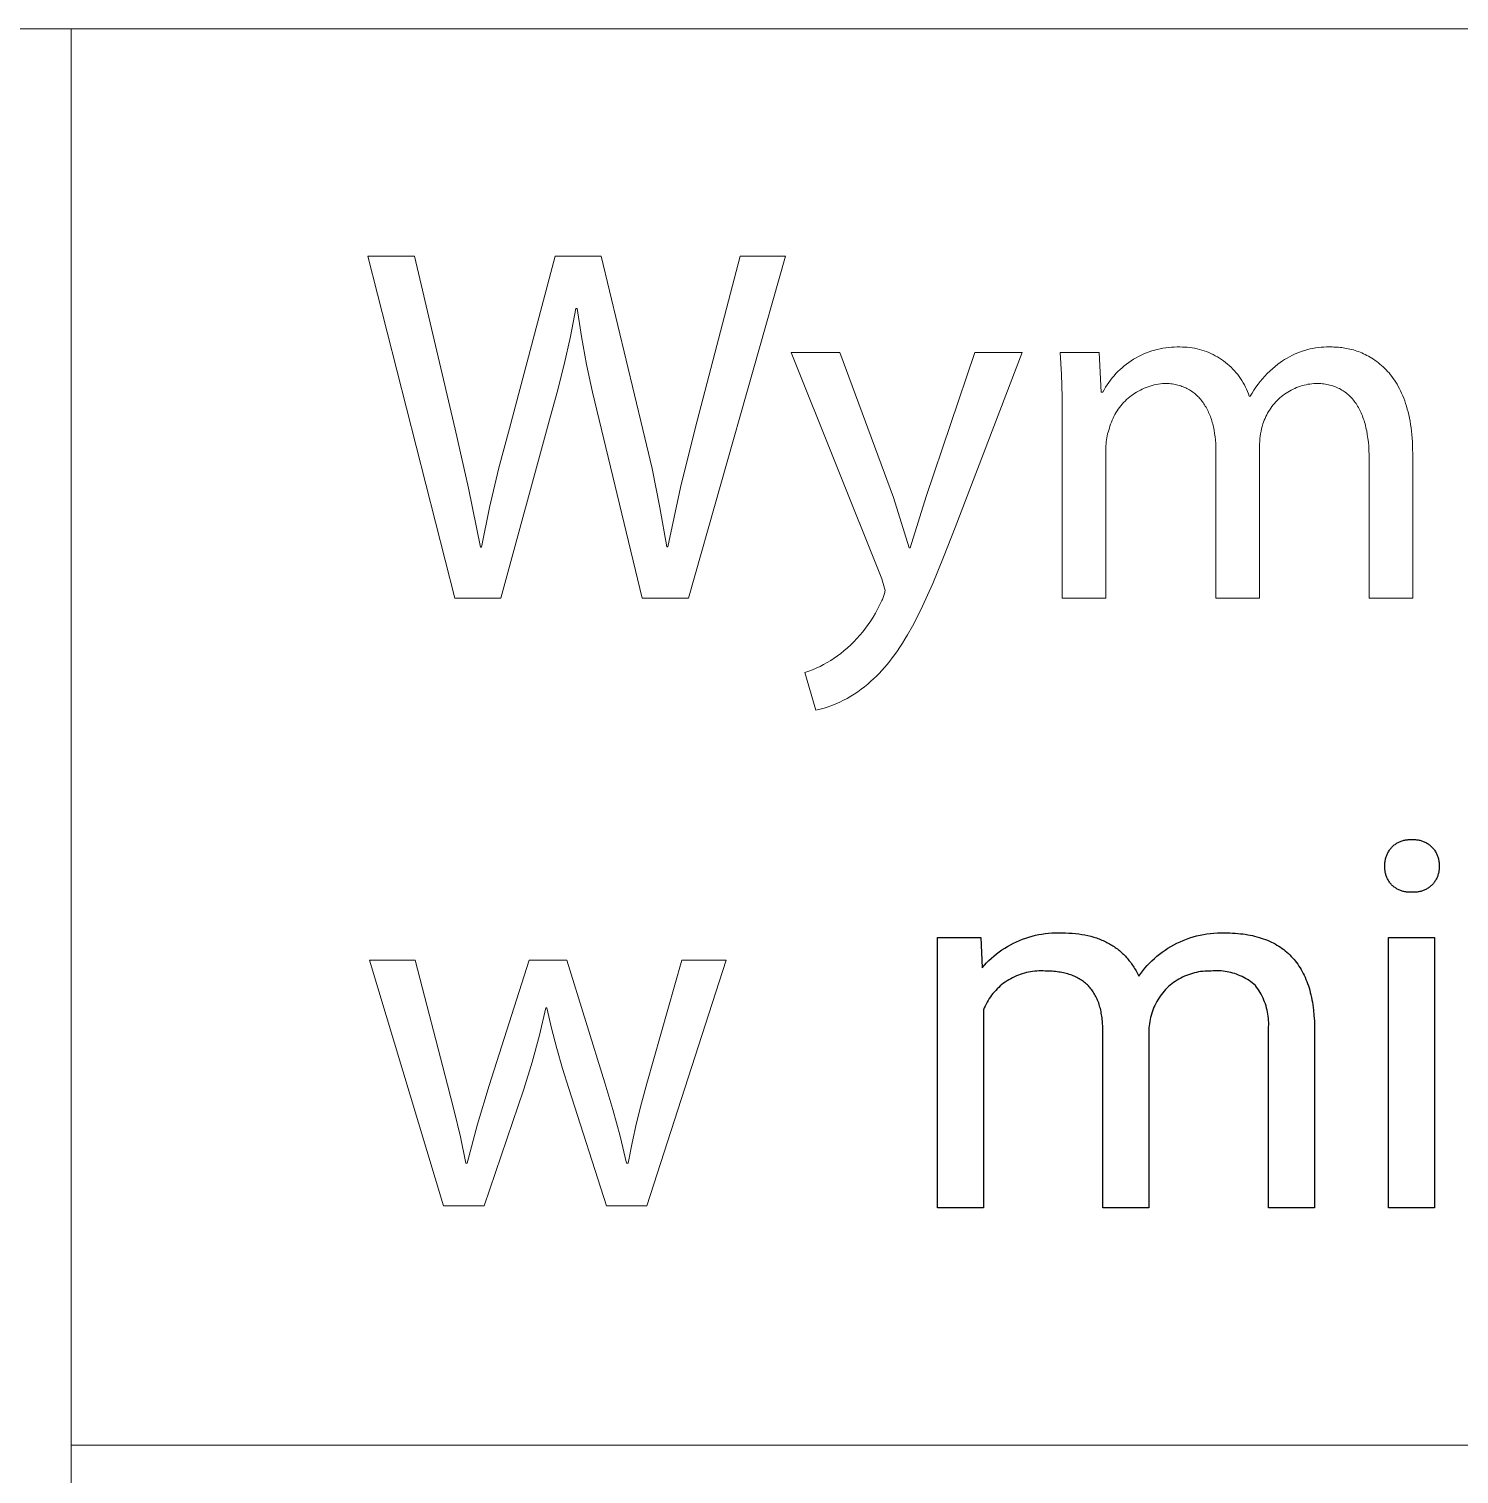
# Model space of a CAD drawing. Header units: millimetres. Extents: x -658 to 2773, y 81 to 2478.
# Drawn here: x 2466.8 to 2563.6, y 367.1 to 464.9 of the extents above; entities that cross this region are included whole.
import ezdxf

# ---------------------------------------------------------------- set-up
doc = ezdxf.new("R2010")
doc.units = ezdxf.units.MM
doc.header["$MEASUREMENT"] = 0
doc.layers.add('Domyślny', color=7, linetype='Continuous', true_color=0x000000)

msp = doc.modelspace()

# ---------------------------------------------------------------- linework, layer by layer
at = {"layer": 'Domyślny', "color": 18, "lineweight": 15, "true_color": 0x000000}
for p, q in [((2769.275, 464.905), (1476.09, 464.905)), ((2469.681, 177.271), (2469.681, 464.908)), ((2495.652, 426.384), (2489.769, 449.528)), ((2489.769, 449.528), (2492.933, 449.528)), ((2492.933, 449.528), (2495.675, 437.819)), ((2499.353, 437.853), (2502.449, 449.528)), ((2502.449, 449.528), (2505.568, 449.528)), ((2505.568, 449.528), (2508.389, 437.785)), ((2518.031, 449.528), (2511.474, 426.384)), ((2511.919, 437.853), (2514.969, 449.528)), ((2514.969, 449.528), (2518.031, 449.528)), ((2503.854, 445.987), (2503.485, 444.085)), ((2503.934, 445.987), (2503.854, 445.987)), ((2504.227, 444.087), (2503.934, 445.987)), ((2503.485, 444.085), (2503.065, 442.193)), ((2504.574, 442.196), (2504.227, 444.087)), ((2542.831, 443.108), (2543.016, 443.164)), ((2543.016, 443.164), (2543.203, 443.213)), ((2543.203, 443.213), (2543.391, 443.256)), ((2543.391, 443.256), (2543.581, 443.293)), ((2543.581, 443.293), (2543.772, 443.323)), ((2543.772, 443.323), (2543.964, 443.347)), ((2543.964, 443.347), (2544.157, 443.364)), ((2544.157, 443.364), (2544.35, 443.375)), ((2544.35, 443.375), (2544.543, 443.379)), ((2544.543, 443.379), (2544.736, 443.377)), ((2544.736, 443.377), (2544.902, 443.376)), ((2544.902, 443.376), (2545.068, 443.37)), ((2545.068, 443.37), (2545.234, 443.358)), ((2545.234, 443.358), (2545.4, 443.34)), ((2545.4, 443.34), (2545.564, 443.317)), ((2545.564, 443.317), (2545.728, 443.288)), ((2545.728, 443.288), (2545.891, 443.254)), ((2545.891, 443.254), (2546.052, 443.214)), ((2546.052, 443.214), (2546.212, 443.169)), ((2546.212, 443.169), (2546.37, 443.118)), ((2553.008, 443.093), (2553.187, 443.149)), ((2553.187, 443.149), (2553.368, 443.2)), ((2553.368, 443.2), (2553.55, 443.244)), ((2553.55, 443.244), (2553.733, 443.283)), ((2553.733, 443.283), (2553.918, 443.315)), ((2553.918, 443.315), (2554.104, 443.341)), ((2554.104, 443.341), (2554.291, 443.361)), ((2554.291, 443.361), (2554.478, 443.374)), ((2554.478, 443.374), (2554.665, 443.381)), ((2554.665, 443.381), (2554.853, 443.382)), ((2554.853, 443.382), (2555.04, 443.377)), ((2555.04, 443.377), (2555.144, 443.376)), ((2555.144, 443.376), (2555.249, 443.372)), ((2555.249, 443.372), (2555.355, 443.367)), ((2555.355, 443.367), (2555.463, 443.359)), ((2555.463, 443.359), (2555.572, 443.349)), ((2555.572, 443.349), (2555.682, 443.337)), ((2555.682, 443.337), (2555.793, 443.322)), ((2555.793, 443.322), (2555.904, 443.304)), ((2555.904, 443.304), (2556.017, 443.284)), ((2556.017, 443.284), (2556.13, 443.261)), ((2556.13, 443.261), (2556.244, 443.235)), ((2556.244, 443.235), (2556.358, 443.207)), ((2556.358, 443.207), (2556.472, 443.175)), ((2556.472, 443.175), (2556.587, 443.141)), ((2556.587, 443.141), (2556.702, 443.104)), ((2503.065, 442.193), (2502.594, 440.313)), ((2504.975, 440.315), (2504.574, 442.196)), ((2524.569, 427.686), (2518.423, 443.005)), ((2518.423, 443.005), (2521.713, 443.005)), ((2521.713, 443.005), (2525.357, 433.181)), ((2527.562, 433.25), (2530.863, 443.005)), ((2534.05, 443.005), (2529.527, 431.159)), ((2530.863, 443.005), (2534.05, 443.005)), ((2536.709, 441.512), (2536.625, 443.011)), ((2536.625, 443.011), (2539.276, 443.011)), ((2539.276, 443.011), (2539.401, 440.315)), ((2540.972, 442.101), (2541.124, 442.22)), ((2541.124, 442.22), (2541.28, 442.335)), ((2541.28, 442.335), (2541.439, 442.443)), ((2541.439, 442.443), (2541.603, 442.547)), ((2541.603, 442.547), (2541.769, 442.645)), ((2541.769, 442.645), (2541.939, 442.737)), ((2541.939, 442.737), (2542.113, 442.823)), ((2542.113, 442.823), (2542.288, 442.903)), ((2542.288, 442.903), (2542.467, 442.978)), ((2542.467, 442.978), (2542.648, 443.046)), ((2542.648, 443.046), (2542.831, 443.108)), ((2546.37, 443.118), (2546.527, 443.062)), ((2546.527, 443.062), (2546.681, 443)), ((2546.681, 443), (2546.833, 442.934)), ((2546.833, 442.934), (2546.983, 442.862)), ((2546.983, 442.862), (2547.131, 442.785)), ((2547.131, 442.785), (2547.276, 442.704)), ((2547.276, 442.704), (2547.417, 442.617)), ((2547.417, 442.617), (2547.556, 442.526)), ((2547.556, 442.526), (2547.692, 442.43)), ((2547.692, 442.43), (2547.824, 442.329)), ((2547.824, 442.329), (2547.953, 442.224)), ((2547.953, 442.224), (2548.078, 442.115)), ((2551.175, 442.063), (2551.362, 442.211)), ((2551.362, 442.211), (2551.512, 442.324)), ((2551.512, 442.324), (2551.666, 442.431)), ((2551.666, 442.431), (2551.823, 442.533)), ((2551.823, 442.533), (2551.984, 442.63)), ((2551.984, 442.63), (2552.148, 442.721)), ((2552.148, 442.721), (2552.315, 442.807)), ((2552.315, 442.807), (2552.484, 442.887)), ((2552.484, 442.887), (2552.657, 442.961)), ((2552.657, 442.961), (2552.831, 443.03)), ((2552.831, 443.03), (2553.008, 443.093)), ((2556.702, 443.104), (2556.817, 443.063)), ((2556.817, 443.063), (2556.932, 443.02)), ((2556.932, 443.02), (2557.047, 442.973)), ((2557.047, 442.973), (2557.162, 442.923)), ((2557.162, 442.923), (2557.276, 442.869)), ((2557.276, 442.869), (2557.39, 442.812)), ((2557.39, 442.812), (2557.503, 442.752)), ((2557.503, 442.752), (2557.616, 442.688)), ((2557.616, 442.688), (2557.728, 442.62)), ((2557.728, 442.62), (2557.84, 442.549)), ((2557.84, 442.549), (2557.95, 442.474)), ((2557.95, 442.474), (2558.059, 442.395)), ((2558.059, 442.395), (2558.168, 442.312)), ((2558.168, 442.312), (2558.275, 442.225)), ((2558.275, 442.225), (2558.38, 442.134)), ((2536.754, 440.011), (2536.709, 441.512)), ((2540.033, 441.13), (2540.152, 441.282)), ((2540.152, 441.282), (2540.277, 441.43)), ((2540.277, 441.43), (2540.407, 441.574)), ((2540.407, 441.574), (2540.541, 441.712)), ((2540.541, 441.712), (2540.68, 441.847)), ((2540.68, 441.847), (2540.824, 441.976)), ((2540.824, 441.976), (2540.972, 442.101)), ((2548.078, 442.115), (2548.2, 442.001)), ((2548.2, 442.001), (2548.317, 441.883)), ((2548.317, 441.883), (2548.43, 441.762)), ((2548.43, 441.762), (2548.54, 441.637)), ((2548.54, 441.637), (2548.644, 441.508)), ((2548.644, 441.508), (2548.745, 441.375)), ((2548.745, 441.375), (2548.841, 441.239)), ((2548.841, 441.239), (2548.932, 441.1)), ((2550.167, 441.044), (2550.32, 441.228)), ((2550.32, 441.228), (2550.479, 441.406)), ((2550.479, 441.406), (2550.645, 441.579)), ((2550.645, 441.579), (2550.816, 441.746)), ((2550.816, 441.746), (2550.992, 441.907)), ((2550.992, 441.907), (2551.175, 442.063)), ((2558.38, 442.134), (2558.485, 442.039)), ((2558.485, 442.039), (2558.587, 441.94)), ((2558.587, 441.94), (2558.689, 441.837)), ((2558.689, 441.837), (2558.788, 441.729)), ((2558.788, 441.729), (2558.886, 441.617)), ((2558.886, 441.617), (2558.982, 441.501)), ((2558.982, 441.501), (2559.075, 441.38)), ((2559.075, 441.38), (2559.167, 441.254)), ((2559.167, 441.254), (2559.256, 441.124)), ((2502.594, 440.313), (2502.072, 438.447)), ((2505.431, 438.447), (2504.975, 440.315)), ((2539.401, 440.315), (2539.516, 440.315)), ((2539.516, 440.315), (2539.608, 440.485)), ((2539.608, 440.485), (2539.706, 440.652)), ((2539.706, 440.652), (2539.809, 440.815)), ((2539.809, 440.815), (2539.918, 440.975)), ((2539.918, 440.975), (2540.033, 441.13)), ((2541.685, 440.251), (2541.567, 440.171)), ((2541.806, 440.327), (2541.685, 440.251)), ((2541.93, 440.398), (2541.806, 440.327)), ((2542.056, 440.466), (2541.93, 440.398)), ((2542.184, 440.528), (2542.056, 440.466)), ((2542.314, 440.586), (2542.184, 440.528)), ((2542.446, 440.64), (2542.314, 440.586)), ((2542.58, 440.689), (2542.446, 440.64)), ((2542.716, 440.734), (2542.58, 440.689)), ((2542.853, 440.773), (2542.716, 440.734)), ((2542.991, 440.808), (2542.853, 440.773)), ((2543.131, 440.838), (2542.991, 440.808)), ((2543.271, 440.863), (2543.131, 440.838)), ((2543.412, 440.883), (2543.271, 440.863)), ((2543.554, 440.899), (2543.412, 440.883)), ((2543.697, 440.909), (2543.554, 440.899)), ((2543.804, 440.908), (2543.697, 440.909)), ((2543.91, 440.904), (2543.804, 440.908)), ((2544.014, 440.897), (2543.91, 440.904)), ((2544.116, 440.887), (2544.014, 440.897)), ((2544.217, 440.874), (2544.116, 440.887)), ((2544.315, 440.859), (2544.217, 440.874)), ((2544.413, 440.841), (2544.315, 440.859)), ((2544.508, 440.821), (2544.413, 440.841)), ((2544.602, 440.798), (2544.508, 440.821)), ((2544.695, 440.772), (2544.602, 440.798)), ((2544.785, 440.744), (2544.695, 440.772)), ((2544.874, 440.714), (2544.785, 440.744)), ((2544.961, 440.68), (2544.874, 440.714)), ((2545.047, 440.645), (2544.961, 440.68)), ((2545.131, 440.607), (2545.047, 440.645)), ((2545.213, 440.566), (2545.131, 440.607)), ((2545.293, 440.524), (2545.213, 440.566)), ((2545.372, 440.478), (2545.293, 440.524)), ((2545.449, 440.431), (2545.372, 440.478)), ((2545.525, 440.381), (2545.449, 440.431)), ((2545.598, 440.329), (2545.525, 440.381)), ((2545.67, 440.275), (2545.598, 440.329)), ((2545.741, 440.218), (2545.67, 440.275)), ((2545.81, 440.16), (2545.741, 440.218)), ((2548.932, 441.1), (2549.018, 440.958)), ((2549.018, 440.958), (2549.1, 440.813)), ((2549.1, 440.813), (2549.176, 440.666)), ((2549.176, 440.666), (2549.248, 440.516)), ((2549.248, 440.516), (2549.314, 440.363)), ((2549.314, 440.363), (2549.375, 440.209)), ((2549.375, 440.209), (2549.431, 440.052)), ((2549.5, 440.052), (2549.62, 440.26)), ((2549.62, 440.26), (2549.746, 440.462)), ((2549.746, 440.462), (2549.88, 440.661)), ((2549.88, 440.661), (2550.02, 440.855)), ((2550.02, 440.855), (2550.167, 441.044)), ((2551.928, 440.258), (2551.818, 440.183)), ((2552.04, 440.33), (2551.928, 440.258)), ((2552.155, 440.398), (2552.04, 440.33)), ((2552.272, 440.462), (2552.155, 440.398)), ((2552.391, 440.522), (2552.272, 440.462)), ((2552.512, 440.578), (2552.391, 440.522)), ((2552.635, 440.63), (2552.512, 440.578)), ((2552.759, 440.678), (2552.635, 440.63)), ((2552.886, 440.721), (2552.759, 440.678)), ((2553.013, 440.76), (2552.886, 440.721)), ((2553.142, 440.795), (2553.013, 440.76)), ((2553.272, 440.825), (2553.142, 440.795)), ((2553.402, 440.851), (2553.272, 440.825)), ((2553.534, 440.872), (2553.402, 440.851)), ((2553.666, 440.889), (2553.534, 440.872)), ((2553.799, 440.901), (2553.666, 440.889)), ((2553.932, 440.909), (2553.799, 440.901)), ((2554.046, 440.908), (2553.932, 440.909)), ((2554.158, 440.903), (2554.046, 440.908)), ((2554.268, 440.896), (2554.158, 440.903)), ((2554.376, 440.887), (2554.268, 440.896)), ((2554.482, 440.874), (2554.376, 440.887)), ((2554.586, 440.859), (2554.482, 440.874)), ((2554.689, 440.841), (2554.586, 440.859)), ((2554.789, 440.82), (2554.689, 440.841)), ((2554.888, 440.796), (2554.789, 440.82)), ((2554.985, 440.77), (2554.888, 440.796)), ((2555.08, 440.741), (2554.985, 440.77)), ((2555.173, 440.71), (2555.08, 440.741)), ((2555.265, 440.676), (2555.173, 440.71)), ((2555.354, 440.639), (2555.265, 440.676)), ((2555.442, 440.6), (2555.354, 440.639)), ((2555.528, 440.558), (2555.442, 440.6)), ((2555.612, 440.513), (2555.528, 440.558)), ((2555.694, 440.466), (2555.612, 440.513)), ((2555.774, 440.416), (2555.694, 440.466)), ((2555.853, 440.364), (2555.774, 440.416)), ((2555.929, 440.309), (2555.853, 440.364)), ((2556.004, 440.252), (2555.929, 440.309)), ((2556.077, 440.192), (2556.004, 440.252)), ((2559.256, 441.124), (2559.344, 440.989)), ((2559.344, 440.989), (2559.428, 440.85)), ((2559.428, 440.85), (2559.511, 440.705)), ((2559.511, 440.705), (2559.59, 440.556)), ((2559.59, 440.556), (2559.667, 440.402)), ((2559.667, 440.402), (2559.742, 440.242)), ((2559.742, 440.242), (2559.813, 440.078)), ((2536.762, 438.51), (2536.754, 440.011)), ((2540.647, 439.283), (2540.563, 439.168)), ((2540.735, 439.395), (2540.647, 439.283)), ((2540.827, 439.505), (2540.735, 439.395)), ((2540.922, 439.611), (2540.827, 439.505)), ((2541.021, 439.713), (2540.922, 439.611)), ((2541.124, 439.812), (2541.021, 439.713)), ((2541.23, 439.908), (2541.124, 439.812)), ((2541.339, 439.999), (2541.23, 439.908)), ((2541.452, 440.087), (2541.339, 439.999)), ((2541.567, 440.171), (2541.452, 440.087)), ((2545.877, 440.099), (2545.81, 440.16)), ((2545.942, 440.036), (2545.877, 440.099)), ((2546.005, 439.971), (2545.942, 440.036)), ((2546.067, 439.904), (2546.005, 439.971)), ((2546.128, 439.835), (2546.067, 439.904)), ((2546.186, 439.764), (2546.128, 439.835)), ((2546.243, 439.69), (2546.186, 439.764)), ((2546.298, 439.615), (2546.243, 439.69)), ((2546.352, 439.538), (2546.298, 439.615)), ((2546.404, 439.459), (2546.352, 439.538)), ((2546.454, 439.379), (2546.404, 439.459)), ((2546.502, 439.296), (2546.454, 439.379)), ((2546.549, 439.212), (2546.502, 439.296)), ((2549.431, 440.052), (2549.5, 440.052)), ((2550.884, 439.24), (2550.81, 439.129)), ((2550.963, 439.348), (2550.884, 439.24)), ((2551.045, 439.453), (2550.963, 439.348)), ((2551.13, 439.556), (2551.045, 439.453)), ((2551.219, 439.655), (2551.13, 439.556)), ((2551.311, 439.751), (2551.219, 439.655)), ((2551.407, 439.844), (2551.311, 439.751)), ((2551.505, 439.934), (2551.407, 439.844)), ((2551.607, 440.021), (2551.505, 439.934)), ((2551.711, 440.104), (2551.607, 440.021)), ((2551.818, 440.183), (2551.711, 440.104)), ((2556.149, 440.13), (2556.077, 440.192)), ((2556.218, 440.066), (2556.149, 440.13)), ((2556.286, 439.998), (2556.218, 440.066)), ((2556.352, 439.929), (2556.286, 439.998)), ((2556.416, 439.857), (2556.352, 439.929)), ((2556.478, 439.783), (2556.416, 439.857)), ((2556.538, 439.706), (2556.478, 439.783)), ((2556.597, 439.627), (2556.538, 439.706)), ((2556.654, 439.545), (2556.597, 439.627)), ((2556.709, 439.462), (2556.654, 439.545)), ((2556.762, 439.376), (2556.709, 439.462)), ((2556.814, 439.287), (2556.762, 439.376)), ((2556.863, 439.197), (2556.814, 439.287)), ((2559.813, 440.078), (2559.881, 439.908)), ((2559.881, 439.908), (2559.946, 439.733)), ((2559.946, 439.733), (2560.009, 439.553)), ((2560.009, 439.553), (2560.067, 439.367)), ((2560.067, 439.367), (2560.123, 439.176)), ((2502.072, 438.447), (2498.771, 426.384)), ((2508.344, 426.384), (2505.431, 438.447)), ((2536.762, 426.378), (2536.762, 438.51)), ((2540.094, 438.288), (2540.045, 438.155)), ((2540.148, 438.421), (2540.094, 438.288)), ((2540.206, 438.551), (2540.148, 438.421)), ((2540.269, 438.679), (2540.206, 438.551)), ((2540.336, 438.805), (2540.269, 438.679)), ((2540.408, 438.928), (2540.336, 438.805)), ((2540.483, 439.049), (2540.408, 438.928)), ((2540.563, 439.168), (2540.483, 439.049)), ((2546.594, 439.126), (2546.549, 439.212)), ((2546.637, 439.038), (2546.594, 439.126)), ((2546.679, 438.948), (2546.637, 439.038)), ((2546.719, 438.857), (2546.679, 438.948)), ((2546.757, 438.763), (2546.719, 438.857)), ((2546.794, 438.669), (2546.757, 438.763)), ((2546.829, 438.572), (2546.794, 438.669)), ((2546.862, 438.475), (2546.829, 438.572)), ((2546.893, 438.375), (2546.862, 438.475)), ((2546.923, 438.274), (2546.893, 438.375)), ((2546.951, 438.172), (2546.923, 438.274)), ((2550.399, 438.294), (2550.357, 438.167)), ((2550.445, 438.419), (2550.399, 438.294)), ((2550.496, 438.542), (2550.445, 438.419)), ((2550.55, 438.664), (2550.496, 438.542)), ((2550.609, 438.784), (2550.55, 438.664)), ((2550.672, 438.901), (2550.609, 438.784)), ((2550.739, 439.016), (2550.672, 438.901)), ((2550.81, 439.129), (2550.739, 439.016)), ((2556.911, 439.104), (2556.863, 439.197)), ((2556.958, 439.008), (2556.911, 439.104)), ((2557.002, 438.911), (2556.958, 439.008)), ((2557.045, 438.811), (2557.002, 438.911)), ((2557.085, 438.709), (2557.045, 438.811)), ((2557.124, 438.605), (2557.085, 438.709)), ((2557.162, 438.499), (2557.124, 438.605)), ((2557.197, 438.391), (2557.162, 438.499)), ((2557.231, 438.28), (2557.197, 438.391)), ((2557.263, 438.167), (2557.231, 438.28)), ((2560.123, 439.176), (2560.175, 438.98)), ((2560.175, 438.98), (2560.223, 438.778)), ((2560.223, 438.778), (2560.267, 438.57)), ((2560.267, 438.57), (2560.308, 438.357)), ((2560.308, 438.357), (2560.345, 438.138)), ((2495.675, 437.819), (2496.584, 433.832)), ((2498.642, 435.195), (2499.353, 437.853)), ((2508.389, 437.785), (2509.008, 435.159)), ((2510.942, 433.867), (2511.919, 437.853)), ((2539.812, 437.357), (2539.786, 437.223)), ((2539.843, 437.49), (2539.812, 437.357)), ((2539.878, 437.622), (2539.843, 437.49)), ((2539.917, 437.753), (2539.878, 437.622)), ((2539.961, 437.882), (2539.917, 437.753)), ((2540.001, 438.019), (2539.961, 437.882)), ((2540.045, 438.155), (2540.001, 438.019)), ((2546.978, 438.068), (2546.951, 438.172)), ((2547.002, 437.962), (2546.978, 438.068)), ((2547.025, 437.856), (2547.002, 437.962)), ((2547.047, 437.747), (2547.025, 437.856)), ((2547.084, 437.527), (2547.047, 437.747)), ((2547.115, 437.301), (2547.084, 437.527)), ((2547.139, 437.071), (2547.115, 437.301)), ((2550.171, 437.338), (2550.149, 437.169)), ((2550.197, 437.506), (2550.171, 437.338)), ((2550.229, 437.673), (2550.197, 437.506)), ((2550.267, 437.839), (2550.229, 437.673)), ((2550.309, 438.004), (2550.267, 437.839)), ((2550.357, 438.167), (2550.309, 438.004)), ((2557.293, 438.052), (2557.263, 438.167)), ((2557.322, 437.936), (2557.293, 438.052)), ((2557.349, 437.817), (2557.322, 437.936)), ((2557.374, 437.695), (2557.349, 437.817)), ((2557.418, 437.447), (2557.374, 437.695)), ((2557.456, 437.191), (2557.418, 437.447)), ((2560.345, 438.138), (2560.378, 437.913)), ((2560.378, 437.913), (2560.407, 437.682)), ((2560.407, 437.682), (2560.432, 437.445)), ((2560.432, 437.445), (2560.452, 437.202)), ((2539.725, 436.681), (2539.721, 436.545)), ((2539.721, 436.545), (2539.721, 436.408)), ((2539.721, 436.408), (2539.721, 426.378)), ((2539.733, 436.817), (2539.725, 436.681)), ((2539.747, 436.953), (2539.733, 436.817)), ((2539.764, 437.088), (2539.747, 436.953)), ((2539.786, 437.223), (2539.764, 437.088)), ((2547.156, 436.835), (2547.139, 437.071)), ((2547.166, 436.595), (2547.156, 436.835)), ((2547.169, 436.351), (2547.166, 436.595)), ((2547.169, 426.378), (2547.169, 436.351)), ((2550.122, 436.83), (2550.117, 436.66)), ((2550.117, 436.66), (2550.117, 426.378)), ((2550.133, 437), (2550.122, 436.83)), ((2550.149, 437.169), (2550.133, 437)), ((2557.487, 436.926), (2557.456, 437.191)), ((2557.511, 436.654), (2557.487, 436.926)), ((2557.528, 436.374), (2557.511, 436.654)), ((2557.539, 436.086), (2557.528, 436.374)), ((2560.452, 437.202), (2560.468, 436.953)), ((2560.468, 436.953), (2560.48, 436.698)), ((2560.48, 436.698), (2560.487, 436.436)), ((2560.487, 436.436), (2560.489, 436.168)), ((2557.542, 435.791), (2557.539, 436.086)), ((2557.542, 426.378), (2557.542, 435.791)), ((2560.489, 436.168), (2560.489, 426.378)), ((2498.01, 432.518), (2498.642, 435.195)), ((2509.008, 435.159), (2509.545, 432.516)), ((2496.584, 433.832), (2497.388, 429.822)), ((2510.069, 429.857), (2510.942, 433.867)), ((2497.457, 429.822), (2498.01, 432.518)), ((2509.545, 432.516), (2510, 429.857)), ((2525.357, 433.181), (2526.419, 429.788)), ((2526.488, 429.788), (2527.562, 433.25)), ((2529.527, 431.159), (2528.742, 429.148)), ((2497.388, 429.822), (2497.457, 429.822)), ((2510, 429.857), (2510.069, 429.857)), ((2526.419, 429.788), (2526.488, 429.788)), ((2528.742, 429.148), (2528.008, 427.379)), ((2524.774, 426.898), (2524.569, 427.686)), ((2524.678, 426.488), (2524.7, 426.554)), ((2524.7, 426.554), (2524.72, 426.622)), ((2524.72, 426.622), (2524.737, 426.69)), ((2524.737, 426.69), (2524.752, 426.759)), ((2524.752, 426.759), (2524.764, 426.828)), ((2524.764, 426.828), (2524.774, 426.898)), ((2527.654, 426.578), (2527.308, 425.831)), ((2528.008, 427.379), (2527.654, 426.578)), ((2498.771, 426.384), (2495.652, 426.384)), ((2511.474, 426.384), (2508.344, 426.384)), ((2524.124, 425.355), (2524.27, 425.621)), ((2524.27, 425.621), (2524.407, 425.892)), ((2524.407, 425.892), (2524.535, 426.167)), ((2524.535, 426.167), (2524.568, 426.229)), ((2524.568, 426.229), (2524.599, 426.292)), ((2524.599, 426.292), (2524.627, 426.356)), ((2524.627, 426.356), (2524.654, 426.422)), ((2524.654, 426.422), (2524.678, 426.488)), ((2527.308, 425.831), (2526.966, 425.134)), ((2539.721, 426.378), (2536.762, 426.378)), ((2550.117, 426.378), (2547.169, 426.378)), ((2560.489, 426.378), (2557.542, 426.378)), ((2523.458, 424.343), (2523.637, 424.588)), ((2523.637, 424.588), (2523.807, 424.838)), ((2523.807, 424.838), (2523.97, 425.094)), ((2523.97, 425.094), (2524.124, 425.355)), ((2526.966, 425.134), (2526.628, 424.486)), ((2522.666, 423.425), (2522.875, 423.645)), ((2522.875, 423.645), (2523.077, 423.871)), ((2523.077, 423.871), (2523.271, 424.104)), ((2523.271, 424.104), (2523.458, 424.343)), ((2526.122, 423.599), (2525.953, 423.325)), ((2526.291, 423.884), (2526.122, 423.599)), ((2526.628, 424.486), (2526.291, 423.884)), ((2521.561, 422.467), (2521.783, 422.634)), ((2521.783, 422.634), (2521.998, 422.808)), ((2521.998, 422.808), (2522.228, 423.007)), ((2522.228, 423.007), (2522.451, 423.212)), ((2522.451, 423.212), (2522.666, 423.425)), ((2525.614, 422.807), (2525.442, 422.563)), ((2525.784, 423.061), (2525.614, 422.807)), ((2525.953, 423.325), (2525.784, 423.061)), ((2519.869, 421.526), (2520.124, 421.635)), ((2520.124, 421.635), (2520.375, 421.752)), ((2520.375, 421.752), (2520.622, 421.879)), ((2520.622, 421.879), (2520.864, 422.013)), ((2520.864, 422.013), (2521.102, 422.156)), ((2521.102, 422.156), (2521.334, 422.308)), ((2521.334, 422.308), (2521.561, 422.467)), ((2524.742, 421.677), (2524.562, 421.477)), ((2524.92, 421.886), (2524.742, 421.677)), ((2525.095, 422.103), (2524.92, 421.886)), ((2525.27, 422.328), (2525.095, 422.103)), ((2525.442, 422.563), (2525.27, 422.328)), ((2519.348, 421.335), (2519.61, 421.426)), ((2520.102, 418.787), (2519.348, 421.335)), ((2519.61, 421.426), (2519.869, 421.526)), ((2523.815, 420.752), (2523.604, 420.563)), ((2524.006, 420.922), (2523.815, 420.752)), ((2524.194, 421.1), (2524.006, 420.922)), ((2524.379, 421.285), (2524.194, 421.1)), ((2524.562, 421.477), (2524.379, 421.285)), ((2522.457, 419.736), (2522.211, 419.595)), ((2522.697, 419.885), (2522.457, 419.736)), ((2522.932, 420.043), (2522.697, 419.885)), ((2523.162, 420.209), (2522.932, 420.043)), ((2523.386, 420.382), (2523.162, 420.209)), ((2523.604, 420.563), (2523.386, 420.382)), ((2520.377, 418.856), (2520.102, 418.787)), ((2520.649, 418.934), (2520.377, 418.856)), ((2520.918, 419.021), (2520.649, 418.934)), ((2521.185, 419.118), (2520.918, 419.021)), ((2521.447, 419.224), (2521.185, 419.118)), ((2521.706, 419.339), (2521.447, 419.224)), ((2521.961, 419.462), (2521.706, 419.339)), ((2522.211, 419.595), (2521.961, 419.462)), ((2494.895, 385.253), (2489.88, 401.874)), ((2489.88, 401.874), (2492.975, 401.874)), ((2492.975, 401.874), (2495.157, 393.432)), ((2497.979, 393.398), (2500.698, 401.874)), ((2500.698, 401.874), (2503.234, 401.874)), ((2503.234, 401.874), (2505.804, 393.569)), ((2508.66, 393.535), (2511.025, 401.874)), ((2514.018, 401.874), (2508.66, 385.253)), ((2511.025, 401.874), (2514.018, 401.874)), ((2501.829, 398.653), (2501.39, 396.8)), ((2501.897, 398.653), (2501.829, 398.653)), ((2502.21, 397.273), (2501.897, 398.653)), ((2502.561, 395.903), (2502.21, 397.273)), ((2501.39, 396.8), (2500.887, 394.964)), ((2502.948, 394.542), (2502.561, 395.903)), ((2500.887, 394.964), (2500.321, 393.147)), ((2503.371, 393.192), (2502.948, 394.542)), ((2495.157, 393.432), (2495.62, 391.68)), ((2497.197, 390.783), (2497.979, 393.398)), ((2505.804, 393.569), (2506.351, 391.775)), ((2508.287, 392.201), (2508.66, 393.535)), ((2500.321, 393.147), (2497.636, 385.253)), ((2505.918, 385.253), (2503.371, 393.192)), ((2495.62, 391.68), (2496.039, 389.916)), ((2506.351, 391.775), (2506.846, 389.966)), ((2507.951, 390.857), (2508.287, 392.201)), ((2496.505, 388.143), (2497.197, 390.783)), ((2507.653, 389.504), (2507.951, 390.857)), ((2496.039, 389.916), (2496.414, 388.143)), ((2506.846, 389.966), (2507.289, 388.143)), ((2507.392, 388.143), (2507.653, 389.504)), ((2496.414, 388.143), (2496.505, 388.143)), ((2507.289, 388.143), (2507.392, 388.143)), ((2497.636, 385.253), (2494.895, 385.253)), ((2508.66, 385.253), (2505.918, 385.253)), ((2469.681, 369.042), (2769.279, 369.042))]:
    msp.add_line(p, q, dxfattribs=at)
at = {"layer": 'Domyślny'}
for p, q in [((2559.551, 409.862), (2559.606, 409.887)), ((2559.606, 409.887), (2559.662, 409.911)), ((2559.662, 409.911), (2559.719, 409.932)), ((2559.719, 409.932), (2559.776, 409.952)), ((2559.776, 409.952), (2559.834, 409.969)), ((2559.834, 409.969), (2559.893, 409.985)), ((2559.893, 409.985), (2559.952, 409.998)), ((2559.952, 409.998), (2560.011, 410.01)), ((2560.011, 410.01), (2560.071, 410.019)), ((2560.071, 410.019), (2560.131, 410.026)), ((2560.131, 410.026), (2560.192, 410.031)), ((2560.192, 410.031), (2560.252, 410.034)), ((2560.252, 410.034), (2560.313, 410.035)), ((2560.313, 410.035), (2560.373, 410.034)), ((2560.373, 410.034), (2560.434, 410.031)), ((2560.434, 410.031), (2560.495, 410.034)), ((2560.495, 410.034), (2560.555, 410.035)), ((2560.555, 410.035), (2560.616, 410.034)), ((2560.616, 410.034), (2560.677, 410.031)), ((2560.677, 410.031), (2560.738, 410.026)), ((2560.738, 410.026), (2560.798, 410.018)), ((2560.798, 410.018), (2560.858, 410.009)), ((2560.858, 410.009), (2560.918, 409.998)), ((2560.918, 409.998), (2560.977, 409.984)), ((2560.977, 409.984), (2561.036, 409.969)), ((2561.036, 409.969), (2561.094, 409.951)), ((2561.094, 409.951), (2561.152, 409.932)), ((2561.152, 409.932), (2561.209, 409.91)), ((2561.209, 409.91), (2561.265, 409.887)), ((2561.265, 409.887), (2561.32, 409.861)), ((2558.69, 408.856), (2558.71, 408.915)), ((2558.71, 408.915), (2558.733, 408.974)), ((2558.733, 408.974), (2558.757, 409.033)), ((2558.757, 409.033), (2558.784, 409.09)), ((2558.784, 409.09), (2558.812, 409.146)), ((2558.812, 409.146), (2558.842, 409.202)), ((2558.842, 409.202), (2558.875, 409.256)), ((2558.875, 409.256), (2558.909, 409.309)), ((2558.909, 409.309), (2558.945, 409.361)), ((2558.945, 409.361), (2558.982, 409.412)), ((2558.982, 409.412), (2559.021, 409.462)), ((2559.021, 409.462), (2559.062, 409.51)), ((2559.062, 409.51), (2559.105, 409.552)), ((2559.105, 409.552), (2559.15, 409.594)), ((2559.15, 409.594), (2559.196, 409.633)), ((2559.196, 409.633), (2559.243, 409.671)), ((2559.243, 409.671), (2559.292, 409.707)), ((2559.292, 409.707), (2559.341, 409.742)), ((2559.341, 409.742), (2559.392, 409.775)), ((2559.392, 409.775), (2559.444, 409.806)), ((2559.444, 409.806), (2559.497, 409.835)), ((2559.497, 409.835), (2559.551, 409.862)), ((2561.32, 409.861), (2561.374, 409.834)), ((2561.374, 409.834), (2561.428, 409.805)), ((2561.428, 409.805), (2561.48, 409.774)), ((2561.48, 409.774), (2561.531, 409.741)), ((2561.531, 409.741), (2561.582, 409.707)), ((2561.582, 409.707), (2561.63, 409.671)), ((2561.63, 409.671), (2561.678, 409.633)), ((2561.678, 409.633), (2561.724, 409.593)), ((2561.724, 409.593), (2561.769, 409.552)), ((2561.769, 409.552), (2561.813, 409.51)), ((2561.813, 409.51), (2561.854, 409.462)), ((2561.854, 409.462), (2561.894, 409.413)), ((2561.894, 409.413), (2561.932, 409.362)), ((2561.932, 409.362), (2561.969, 409.31)), ((2561.969, 409.31), (2562.003, 409.257)), ((2562.003, 409.257), (2562.036, 409.203)), ((2562.036, 409.203), (2562.067, 409.148)), ((2562.067, 409.148), (2562.096, 409.091)), ((2562.096, 409.091), (2562.123, 409.034)), ((2562.123, 409.034), (2562.147, 408.976)), ((2562.147, 408.976), (2562.17, 408.917)), ((2562.17, 408.917), (2562.191, 408.857)), ((2558.599, 408.296), (2558.601, 408.36)), ((2558.6, 408.233), (2558.599, 408.296)), ((2558.599, 408.174), (2558.6, 408.233)), ((2558.6, 408.114), (2558.599, 408.174)), ((2558.603, 408.054), (2558.6, 408.114)), ((2558.601, 408.36), (2558.604, 408.423)), ((2558.608, 407.995), (2558.603, 408.054)), ((2558.604, 408.423), (2558.61, 408.486)), ((2558.615, 407.935), (2558.608, 407.995)), ((2558.61, 408.486), (2558.618, 408.548)), ((2558.624, 407.876), (2558.615, 407.935)), ((2558.618, 408.548), (2558.628, 408.611)), ((2558.628, 408.611), (2558.64, 408.673)), ((2558.64, 408.673), (2558.655, 408.734)), ((2558.655, 408.734), (2558.671, 408.795)), ((2558.671, 408.795), (2558.69, 408.856)), ((2562.191, 408.857), (2562.21, 408.796)), ((2562.21, 408.796), (2562.227, 408.735)), ((2562.227, 408.735), (2562.241, 408.674)), ((2562.241, 408.674), (2562.254, 408.612)), ((2562.254, 408.612), (2562.264, 408.549)), ((2562.267, 407.934), (2562.258, 407.875)), ((2562.264, 408.549), (2562.272, 408.486)), ((2562.274, 407.994), (2562.267, 407.934)), ((2562.272, 408.486), (2562.278, 408.423)), ((2562.279, 408.054), (2562.274, 407.994)), ((2562.278, 408.423), (2562.282, 408.36)), ((2562.283, 408.113), (2562.279, 408.054)), ((2562.282, 408.36), (2562.283, 408.297)), ((2562.283, 408.297), (2562.283, 408.233)), ((2562.283, 408.233), (2562.284, 408.173)), ((2562.284, 408.173), (2562.283, 408.113)), ((2558.635, 407.817), (2558.624, 407.876)), ((2558.648, 407.759), (2558.635, 407.817)), ((2558.663, 407.701), (2558.648, 407.759)), ((2558.68, 407.644), (2558.663, 407.701)), ((2558.699, 407.587), (2558.68, 407.644)), ((2558.719, 407.531), (2558.699, 407.587)), ((2558.742, 407.476), (2558.719, 407.531)), ((2558.766, 407.421), (2558.742, 407.476)), ((2558.792, 407.367), (2558.766, 407.421)), ((2558.82, 407.314), (2558.792, 407.367)), ((2558.85, 407.262), (2558.82, 407.314)), ((2558.881, 407.212), (2558.85, 407.262)), ((2558.914, 407.162), (2558.881, 407.212)), ((2558.949, 407.113), (2558.914, 407.162)), ((2558.985, 407.066), (2558.949, 407.113)), ((2559.023, 407.019), (2558.985, 407.066)), ((2559.062, 406.974), (2559.023, 407.019)), ((2559.106, 406.933), (2559.062, 406.974)), ((2561.813, 406.974), (2561.769, 406.933)), ((2561.853, 407.019), (2561.813, 406.974)), ((2561.891, 407.065), (2561.853, 407.019)), ((2561.928, 407.112), (2561.891, 407.065)), ((2561.963, 407.161), (2561.928, 407.112)), ((2561.997, 407.211), (2561.963, 407.161)), ((2562.028, 407.261), (2561.997, 407.211)), ((2562.059, 407.313), (2562.028, 407.261)), ((2562.087, 407.366), (2562.059, 407.313)), ((2562.113, 407.42), (2562.087, 407.366)), ((2562.138, 407.474), (2562.113, 407.42)), ((2562.161, 407.53), (2562.138, 407.474)), ((2562.182, 407.586), (2562.161, 407.53)), ((2562.201, 407.643), (2562.182, 407.586)), ((2562.218, 407.7), (2562.201, 407.643)), ((2562.233, 407.758), (2562.218, 407.7)), ((2562.247, 407.816), (2562.233, 407.758)), ((2562.258, 407.875), (2562.247, 407.816)), ((2559.151, 406.893), (2559.106, 406.933)), ((2559.198, 406.855), (2559.151, 406.893)), ((2559.245, 406.818), (2559.198, 406.855)), ((2559.294, 406.783), (2559.245, 406.818)), ((2559.344, 406.749), (2559.294, 406.783)), ((2559.395, 406.717), (2559.344, 406.749)), ((2559.448, 406.687), (2559.395, 406.717)), ((2559.501, 406.659), (2559.448, 406.687)), ((2559.555, 406.633), (2559.501, 406.659)), ((2559.61, 406.608), (2559.555, 406.633)), ((2559.666, 406.586), (2559.61, 406.608)), ((2559.722, 406.565), (2559.666, 406.586)), ((2559.779, 406.546), (2559.722, 406.565)), ((2559.837, 406.529), (2559.779, 406.546)), ((2559.896, 406.514), (2559.837, 406.529)), ((2559.954, 406.501), (2559.896, 406.514)), ((2560.014, 406.491), (2559.954, 406.501)), ((2560.073, 406.482), (2560.014, 406.491)), ((2560.133, 406.475), (2560.073, 406.482)), ((2560.193, 406.47), (2560.133, 406.475)), ((2560.253, 406.467), (2560.193, 406.47)), ((2560.313, 406.467), (2560.253, 406.467)), ((2560.374, 406.468), (2560.313, 406.467)), ((2560.434, 406.471), (2560.374, 406.468)), ((2560.494, 406.468), (2560.434, 406.471)), ((2560.555, 406.467), (2560.494, 406.468)), ((2560.615, 406.468), (2560.555, 406.467)), ((2560.676, 406.471), (2560.615, 406.468)), ((2560.736, 406.475), (2560.676, 406.471)), ((2560.796, 406.482), (2560.736, 406.475)), ((2560.856, 406.491), (2560.796, 406.482)), ((2560.915, 406.502), (2560.856, 406.491)), ((2560.974, 406.515), (2560.915, 406.502)), ((2561.033, 406.53), (2560.974, 406.515)), ((2561.091, 406.547), (2561.033, 406.53)), ((2561.148, 406.566), (2561.091, 406.547)), ((2561.205, 406.586), (2561.148, 406.566)), ((2561.261, 406.609), (2561.205, 406.586)), ((2561.317, 406.633), (2561.261, 406.609)), ((2561.371, 406.66), (2561.317, 406.633)), ((2561.425, 406.688), (2561.371, 406.66)), ((2561.477, 406.718), (2561.425, 406.688)), ((2561.529, 406.75), (2561.477, 406.718)), ((2561.579, 406.783), (2561.529, 406.75)), ((2561.628, 406.818), (2561.579, 406.783)), ((2561.676, 406.855), (2561.628, 406.818)), ((2561.723, 406.893), (2561.676, 406.855)), ((2561.769, 406.933), (2561.723, 406.893)), ((2528.319, 385.117), (2528.319, 403.398)), ((2528.319, 403.398), (2531.264, 403.398)), ((2531.264, 403.398), (2531.348, 401.358)), ((2533.468, 403.02), (2533.672, 403.118)), ((2533.672, 403.118), (2533.879, 403.209)), ((2533.879, 403.209), (2534.089, 403.292)), ((2534.089, 403.292), (2534.302, 403.369)), ((2534.302, 403.369), (2534.517, 403.438)), ((2534.517, 403.438), (2534.735, 403.5)), ((2534.735, 403.5), (2534.954, 403.555)), ((2534.954, 403.555), (2535.175, 403.602)), ((2535.175, 403.602), (2535.398, 403.642)), ((2535.398, 403.642), (2535.622, 403.674)), ((2535.622, 403.674), (2535.846, 403.698)), ((2535.846, 403.698), (2536.072, 403.716)), ((2536.072, 403.716), (2536.298, 403.725)), ((2536.298, 403.725), (2536.524, 403.727)), ((2536.524, 403.727), (2536.75, 403.721)), ((2536.75, 403.721), (2536.986, 403.718)), ((2536.986, 403.718), (2537.218, 403.71)), ((2537.218, 403.71), (2537.444, 403.695)), ((2537.444, 403.695), (2537.666, 403.675)), ((2537.666, 403.675), (2537.884, 403.649)), ((2537.884, 403.649), (2538.096, 403.618)), ((2538.096, 403.618), (2538.304, 403.581)), ((2538.304, 403.581), (2538.507, 403.538)), ((2538.507, 403.538), (2538.705, 403.489)), ((2538.705, 403.489), (2538.899, 403.434)), ((2538.899, 403.434), (2539.087, 403.374)), ((2539.087, 403.374), (2539.18, 403.342)), ((2539.18, 403.342), (2539.271, 403.308)), ((2539.271, 403.308), (2539.361, 403.273)), ((2539.361, 403.273), (2539.45, 403.236)), ((2539.45, 403.236), (2539.538, 403.198)), ((2539.538, 403.198), (2539.625, 403.159)), ((2539.625, 403.159), (2539.71, 403.118)), ((2539.71, 403.118), (2539.794, 403.076)), ((2539.794, 403.076), (2539.877, 403.032)), ((2539.877, 403.032), (2539.959, 402.987)), ((2544.525, 403.019), (2544.741, 403.12)), ((2544.741, 403.12), (2544.96, 403.213)), ((2544.96, 403.213), (2545.182, 403.299)), ((2545.182, 403.299), (2545.408, 403.377)), ((2545.408, 403.377), (2545.635, 403.447)), ((2545.635, 403.447), (2545.865, 403.51)), ((2545.865, 403.51), (2546.097, 403.564)), ((2546.097, 403.564), (2546.331, 403.611)), ((2546.331, 403.611), (2546.566, 403.65)), ((2546.566, 403.65), (2546.802, 403.68)), ((2546.802, 403.68), (2547.039, 403.703)), ((2547.039, 403.703), (2547.277, 403.717)), ((2547.277, 403.717), (2547.515, 403.723)), ((2547.515, 403.723), (2547.753, 403.721)), ((2547.753, 403.721), (2548.122, 403.715)), ((2548.122, 403.715), (2548.302, 403.707)), ((2548.302, 403.707), (2548.479, 403.696)), ((2548.479, 403.696), (2548.653, 403.682)), ((2548.653, 403.682), (2548.825, 403.665)), ((2548.825, 403.665), (2548.993, 403.645)), ((2548.993, 403.645), (2549.159, 403.622)), ((2549.159, 403.622), (2549.322, 403.595)), ((2549.322, 403.595), (2549.481, 403.566)), ((2549.481, 403.566), (2549.639, 403.533)), ((2549.639, 403.533), (2549.793, 403.497)), ((2549.793, 403.497), (2549.944, 403.459)), ((2549.944, 403.459), (2550.092, 403.417)), ((2550.092, 403.417), (2550.238, 403.372)), ((2550.238, 403.372), (2550.38, 403.323)), ((2550.38, 403.323), (2550.52, 403.272)), ((2550.52, 403.272), (2550.657, 403.218)), ((2550.657, 403.218), (2550.791, 403.16)), ((2550.791, 403.16), (2550.922, 403.1)), ((2550.922, 403.1), (2551.051, 403.036)), ((2551.051, 403.036), (2551.176, 402.969)), ((2558.853, 385.117), (2558.853, 403.398)), ((2558.853, 403.398), (2561.967, 403.398)), ((2561.967, 403.398), (2561.967, 385.117)), ((2531.978, 402.006), (2532.148, 402.154)), ((2532.148, 402.154), (2532.324, 402.297)), ((2532.324, 402.297), (2532.504, 402.433)), ((2532.504, 402.433), (2532.689, 402.563)), ((2532.689, 402.563), (2532.878, 402.687)), ((2532.878, 402.687), (2533.071, 402.805)), ((2533.071, 402.805), (2533.268, 402.916)), ((2533.268, 402.916), (2533.468, 403.02)), ((2539.959, 402.987), (2540.04, 402.94)), ((2540.04, 402.94), (2540.119, 402.892)), ((2540.119, 402.892), (2540.198, 402.843)), ((2540.198, 402.843), (2540.275, 402.792)), ((2540.275, 402.792), (2540.351, 402.739)), ((2540.351, 402.739), (2540.425, 402.686)), ((2540.425, 402.686), (2540.499, 402.63)), ((2540.499, 402.63), (2540.571, 402.574)), ((2540.571, 402.574), (2540.642, 402.516)), ((2540.642, 402.516), (2540.712, 402.456)), ((2540.712, 402.456), (2540.781, 402.395)), ((2540.781, 402.395), (2540.849, 402.333)), ((2540.849, 402.333), (2540.915, 402.269)), ((2540.915, 402.269), (2540.98, 402.204)), ((2540.98, 402.204), (2541.044, 402.137)), ((2541.044, 402.137), (2541.107, 402.069)), ((2541.107, 402.069), (2541.168, 401.999)), ((2543.007, 401.986), (2543.18, 402.136)), ((2543.18, 402.136), (2543.357, 402.281)), ((2543.357, 402.281), (2543.54, 402.419)), ((2543.54, 402.419), (2543.727, 402.552)), ((2543.727, 402.552), (2543.918, 402.678)), ((2543.918, 402.678), (2544.114, 402.798)), ((2544.114, 402.798), (2544.313, 402.911)), ((2544.313, 402.911), (2544.525, 403.019)), ((2551.176, 402.969), (2551.298, 402.899)), ((2551.298, 402.899), (2551.418, 402.826)), ((2551.418, 402.826), (2551.535, 402.75)), ((2551.535, 402.75), (2551.649, 402.671)), ((2551.649, 402.671), (2551.76, 402.588)), ((2551.76, 402.588), (2551.868, 402.503)), ((2551.868, 402.503), (2551.973, 402.414)), ((2551.973, 402.414), (2552.075, 402.323)), ((2552.075, 402.323), (2552.175, 402.228)), ((2552.175, 402.228), (2552.272, 402.13)), ((2552.272, 402.13), (2552.365, 402.029)), ((2531.348, 401.358), (2531.497, 401.528)), ((2531.497, 401.528), (2531.652, 401.692)), ((2531.652, 401.692), (2531.812, 401.852)), ((2531.812, 401.852), (2531.978, 402.006)), ((2534.624, 401.088), (2534.484, 401.062)), ((2534.766, 401.109), (2534.624, 401.088)), ((2534.908, 401.126), (2534.766, 401.109)), ((2535.05, 401.137), (2534.908, 401.126)), ((2535.193, 401.143), (2535.05, 401.137)), ((2535.336, 401.145), (2535.193, 401.143)), ((2535.479, 401.141), (2535.336, 401.145)), ((2535.622, 401.133), (2535.479, 401.141)), ((2535.861, 401.129), (2535.622, 401.133)), ((2535.978, 401.124), (2535.861, 401.129)), ((2536.093, 401.117), (2535.978, 401.124)), ((2536.206, 401.108), (2536.093, 401.117)), ((2536.317, 401.098), (2536.206, 401.108)), ((2536.426, 401.085), (2536.317, 401.098)), ((2536.533, 401.07), (2536.426, 401.085)), ((2541.168, 401.999), (2541.229, 401.928)), ((2541.229, 401.928), (2541.288, 401.856)), ((2541.288, 401.856), (2541.346, 401.782)), ((2541.346, 401.782), (2541.403, 401.707)), ((2541.403, 401.707), (2541.458, 401.63)), ((2541.458, 401.63), (2541.513, 401.552)), ((2541.513, 401.552), (2541.566, 401.472)), ((2541.566, 401.472), (2541.618, 401.391)), ((2541.618, 401.391), (2541.669, 401.309)), ((2541.669, 401.309), (2541.719, 401.225)), ((2541.719, 401.225), (2541.767, 401.14)), ((2541.767, 401.14), (2541.861, 400.965)), ((2542.083, 400.97), (2542.222, 401.152)), ((2542.222, 401.152), (2542.368, 401.329)), ((2542.368, 401.329), (2542.519, 401.501)), ((2542.519, 401.501), (2542.676, 401.668)), ((2542.676, 401.668), (2542.839, 401.83)), ((2542.839, 401.83), (2543.007, 401.986)), ((2545.994, 401.073), (2545.854, 401.046)), ((2546.135, 401.095), (2545.994, 401.073)), ((2546.276, 401.113), (2546.135, 401.095)), ((2546.418, 401.125), (2546.276, 401.113)), ((2546.561, 401.133), (2546.418, 401.125)), ((2546.703, 401.135), (2546.561, 401.133)), ((2546.846, 401.133), (2546.703, 401.135)), ((2546.98, 401.144), (2546.846, 401.133)), ((2547.115, 401.15), (2546.98, 401.144)), ((2547.25, 401.152), (2547.115, 401.15)), ((2547.385, 401.149), (2547.25, 401.152)), ((2547.52, 401.142), (2547.385, 401.149)), ((2547.654, 401.13), (2547.52, 401.142)), ((2547.788, 401.113), (2547.654, 401.13)), ((2547.922, 401.092), (2547.788, 401.113)), ((2548.054, 401.066), (2547.922, 401.092)), ((2552.365, 402.029), (2552.456, 401.925)), ((2552.456, 401.925), (2552.544, 401.818)), ((2552.544, 401.818), (2552.629, 401.707)), ((2552.629, 401.707), (2552.712, 401.594)), ((2552.712, 401.594), (2552.791, 401.477)), ((2552.791, 401.477), (2552.867, 401.358)), ((2552.867, 401.358), (2552.941, 401.235)), ((2552.941, 401.235), (2553.012, 401.109)), ((2553.012, 401.109), (2553.08, 400.98)), ((2532.579, 400.126), (2532.473, 400.03)), ((2532.689, 400.218), (2532.579, 400.126)), ((2532.801, 400.306), (2532.689, 400.218)), ((2532.917, 400.39), (2532.801, 400.306)), ((2533.036, 400.47), (2532.917, 400.39)), ((2533.157, 400.546), (2533.036, 400.47)), ((2533.28, 400.618), (2533.157, 400.546)), ((2533.407, 400.686), (2533.28, 400.618)), ((2533.535, 400.749), (2533.407, 400.686)), ((2533.665, 400.807), (2533.535, 400.749)), ((2533.798, 400.861), (2533.665, 400.807)), ((2533.932, 400.911), (2533.798, 400.861)), ((2534.068, 400.956), (2533.932, 400.911)), ((2534.205, 400.996), (2534.068, 400.956)), ((2534.344, 401.032), (2534.205, 400.996)), ((2534.484, 401.062), (2534.344, 401.032)), ((2536.639, 401.054), (2536.533, 401.07)), ((2536.742, 401.035), (2536.639, 401.054)), ((2536.844, 401.015), (2536.742, 401.035)), ((2536.943, 400.992), (2536.844, 401.015)), ((2537.041, 400.968), (2536.943, 400.992)), ((2537.137, 400.941), (2537.041, 400.968)), ((2537.231, 400.913), (2537.137, 400.941)), ((2537.323, 400.883), (2537.231, 400.913)), ((2537.413, 400.851), (2537.323, 400.883)), ((2537.502, 400.816), (2537.413, 400.851)), ((2537.588, 400.78), (2537.502, 400.816)), ((2537.672, 400.742), (2537.588, 400.78)), ((2537.755, 400.702), (2537.672, 400.742)), ((2537.836, 400.66), (2537.755, 400.702)), ((2537.914, 400.616), (2537.836, 400.66)), ((2537.991, 400.57), (2537.914, 400.616)), ((2538.066, 400.523), (2537.991, 400.57)), ((2538.139, 400.473), (2538.066, 400.523)), ((2538.211, 400.421), (2538.139, 400.473)), ((2538.28, 400.367), (2538.211, 400.421)), ((2538.347, 400.312), (2538.28, 400.367)), ((2538.413, 400.254), (2538.347, 400.312)), ((2538.476, 400.194), (2538.413, 400.254)), ((2538.538, 400.133), (2538.476, 400.194)), ((2538.598, 400.07), (2538.538, 400.133)), ((2541.861, 400.965), (2541.949, 400.784)), ((2541.949, 400.784), (2542.083, 400.97)), ((2544.076, 400.183), (2543.968, 400.09)), ((2544.187, 400.272), (2544.076, 400.183)), ((2544.301, 400.358), (2544.187, 400.272)), ((2544.418, 400.439), (2544.301, 400.358)), ((2544.538, 400.517), (2544.418, 400.439)), ((2544.66, 400.59), (2544.538, 400.517)), ((2544.785, 400.659), (2544.66, 400.59)), ((2544.912, 400.723), (2544.785, 400.659)), ((2545.041, 400.783), (2544.912, 400.723)), ((2545.173, 400.838), (2545.041, 400.783)), ((2545.306, 400.889), (2545.173, 400.838)), ((2545.441, 400.936), (2545.306, 400.889)), ((2545.577, 400.977), (2545.441, 400.936)), ((2545.715, 401.014), (2545.577, 400.977)), ((2545.854, 401.046), (2545.715, 401.014)), ((2548.186, 401.035), (2548.054, 401.066)), ((2548.316, 401), (2548.186, 401.035)), ((2548.445, 400.96), (2548.316, 401)), ((2548.573, 400.916), (2548.445, 400.96)), ((2548.699, 400.868), (2548.573, 400.916)), ((2548.823, 400.815), (2548.699, 400.868)), ((2548.946, 400.758), (2548.823, 400.815)), ((2549.066, 400.697), (2548.946, 400.758)), ((2549.184, 400.632), (2549.066, 400.697)), ((2549.3, 400.563), (2549.184, 400.632)), ((2549.414, 400.489), (2549.3, 400.563)), ((2549.524, 400.412), (2549.414, 400.489)), ((2549.632, 400.331), (2549.524, 400.412)), ((2549.738, 400.246), (2549.632, 400.331)), ((2549.84, 400.158), (2549.738, 400.246)), ((2549.926, 400.044), (2549.84, 400.158)), ((2553.08, 400.98), (2553.145, 400.848)), ((2553.145, 400.848), (2553.207, 400.713)), ((2553.207, 400.713), (2553.266, 400.574)), ((2553.266, 400.574), (2553.322, 400.433)), ((2553.322, 400.433), (2553.376, 400.289)), ((2553.376, 400.289), (2553.426, 400.141)), ((2553.426, 400.141), (2553.474, 399.99)), ((2531.751, 399.146), (2531.679, 399.023)), ((2531.828, 399.267), (2531.751, 399.146)), ((2531.908, 399.385), (2531.828, 399.267)), ((2531.993, 399.501), (2531.908, 399.385)), ((2532.082, 399.613), (2531.993, 399.501)), ((2532.174, 399.722), (2532.082, 399.613)), ((2532.27, 399.829), (2532.174, 399.722)), ((2532.369, 399.931), (2532.27, 399.829)), ((2532.473, 400.03), (2532.369, 399.931)), ((2538.656, 400.004), (2538.598, 400.07)), ((2538.712, 399.937), (2538.656, 400.004)), ((2538.766, 399.867), (2538.712, 399.937)), ((2538.818, 399.796), (2538.766, 399.867)), ((2538.868, 399.723), (2538.818, 399.796)), ((2538.917, 399.648), (2538.868, 399.723)), ((2538.963, 399.571), (2538.917, 399.648)), ((2539.008, 399.492), (2538.963, 399.571)), ((2539.051, 399.411), (2539.008, 399.492)), ((2539.091, 399.328), (2539.051, 399.411)), ((2539.13, 399.243), (2539.091, 399.328)), ((2539.167, 399.156), (2539.13, 399.243)), ((2539.202, 399.067), (2539.167, 399.156)), ((2543.243, 399.195), (2543.17, 399.07)), ((2543.32, 399.317), (2543.243, 399.195)), ((2543.401, 399.437), (2543.32, 399.317)), ((2543.486, 399.553), (2543.401, 399.437)), ((2543.575, 399.667), (2543.486, 399.553)), ((2543.668, 399.778), (2543.575, 399.667)), ((2543.764, 399.885), (2543.668, 399.778)), ((2543.864, 399.989), (2543.764, 399.885)), ((2543.968, 400.09), (2543.864, 399.989)), ((2550.009, 399.928), (2549.926, 400.044)), ((2550.087, 399.808), (2550.009, 399.928)), ((2550.162, 399.686), (2550.087, 399.808)), ((2550.232, 399.562), (2550.162, 399.686)), ((2550.298, 399.435), (2550.232, 399.562)), ((2550.359, 399.306), (2550.298, 399.435)), ((2550.417, 399.175), (2550.359, 399.306)), ((2550.47, 399.042), (2550.417, 399.175)), ((2553.474, 399.99), (2553.519, 399.836)), ((2553.519, 399.836), (2553.561, 399.679)), ((2553.561, 399.679), (2553.6, 399.519)), ((2553.6, 399.519), (2553.636, 399.356)), ((2553.636, 399.356), (2553.67, 399.19)), ((2553.67, 399.19), (2553.7, 399.02)), ((2531.488, 398.639), (2531.434, 398.506)), ((2531.434, 398.506), (2531.434, 385.117)), ((2531.548, 398.769), (2531.488, 398.639)), ((2531.611, 398.897), (2531.548, 398.769)), ((2531.679, 399.023), (2531.611, 398.897)), ((2539.236, 398.976), (2539.202, 399.067)), ((2539.267, 398.883), (2539.236, 398.976)), ((2539.296, 398.789), (2539.267, 398.883)), ((2539.324, 398.692), (2539.296, 398.789)), ((2539.35, 398.593), (2539.324, 398.692)), ((2539.373, 398.493), (2539.35, 398.593)), ((2539.395, 398.39), (2539.373, 398.493)), ((2539.415, 398.286), (2539.395, 398.39)), ((2539.433, 398.179), (2539.415, 398.286)), ((2539.449, 398.071), (2539.433, 398.179)), ((2542.786, 398.138), (2542.749, 397.998)), ((2542.827, 398.276), (2542.786, 398.138)), ((2542.873, 398.413), (2542.827, 398.276)), ((2542.923, 398.549), (2542.873, 398.413)), ((2542.978, 398.682), (2542.923, 398.549)), ((2543.038, 398.814), (2542.978, 398.682)), ((2543.102, 398.943), (2543.038, 398.814)), ((2543.17, 399.07), (2543.102, 398.943)), ((2550.518, 398.907), (2550.47, 399.042)), ((2550.562, 398.771), (2550.518, 398.907)), ((2550.601, 398.634), (2550.562, 398.771)), ((2550.635, 398.495), (2550.601, 398.634)), ((2550.665, 398.355), (2550.635, 398.495)), ((2550.69, 398.215), (2550.665, 398.355)), ((2550.71, 398.073), (2550.69, 398.215)), ((2553.7, 399.02), (2553.728, 398.848)), ((2553.728, 398.848), (2553.753, 398.672)), ((2553.753, 398.672), (2553.774, 398.494)), ((2553.774, 398.494), (2553.809, 398.127)), ((2539.464, 397.961), (2539.449, 398.071)), ((2539.476, 397.848), (2539.464, 397.961)), ((2539.486, 397.734), (2539.476, 397.848)), ((2539.495, 397.618), (2539.486, 397.734)), ((2539.506, 397.38), (2539.495, 397.618)), ((2539.51, 397.134), (2539.506, 397.38)), ((2542.652, 397.429), (2542.639, 397.285)), ((2542.639, 397.285), (2542.639, 385.117)), ((2542.669, 397.573), (2542.652, 397.429)), ((2542.691, 397.715), (2542.669, 397.573)), ((2542.718, 397.857), (2542.691, 397.715)), ((2542.749, 397.998), (2542.718, 397.857)), ((2550.726, 397.931), (2550.71, 398.073)), ((2550.736, 397.789), (2550.726, 397.931)), ((2550.731, 397.217), (2550.739, 397.36)), ((2550.731, 385.117), (2550.731, 397.217)), ((2550.742, 397.646), (2550.736, 397.789)), ((2550.739, 397.36), (2550.743, 397.503)), ((2550.743, 397.503), (2550.742, 397.646)), ((2553.809, 398.127), (2553.833, 397.748)), ((2553.833, 397.748), (2553.845, 397.356)), ((2553.845, 397.356), (2553.845, 385.117)), ((2539.51, 385.117), (2539.51, 397.134)), ((2531.434, 385.117), (2528.319, 385.117)), ((2542.639, 385.117), (2539.51, 385.117)), ((2553.845, 385.117), (2550.731, 385.117)), ((2561.967, 385.117), (2558.853, 385.117))]:
    msp.add_line(p, q, dxfattribs=at)

doc.saveas('drawing.dxf')
